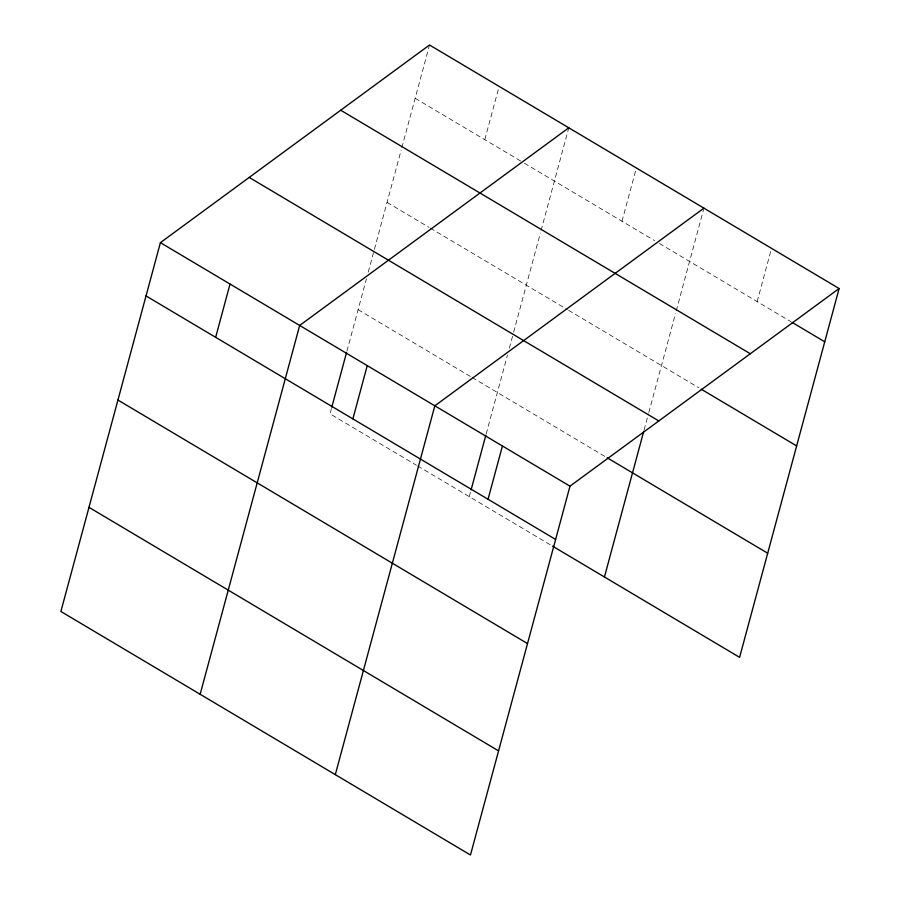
<?xml version="1.0" encoding="UTF-8"?>
<svg xmlns="http://www.w3.org/2000/svg" width="900" height="900" viewBox="0 0 900 900"><rect width="100%" height="100%" fill="white"/><g stroke="black" fill="none" stroke-linecap="round" stroke-linejoin="round"><path stroke-width="0.67" stroke-dasharray="4.5 3.38" d="M331.447 408.488L330.007 413.831L416.441 465.221M346.939 351.079L366.435 278.843M368.235 272.137L374.029 250.684M374.389 249.345L401.108 150.334M401.827 147.667L429.165 46.328M484.785 139.669L499.151 86.4M469.271 496.62L470.711 491.287M486.202 433.879L507.499 354.938M509.31 348.233L513.293 333.484M513.653 332.145L540.36 233.134M541.08 230.468L568.429 129.127M622.001 221.243L636.367 167.985M644.107 429.941L648.45 413.843M648.81 412.504L675.529 313.493M676.249 310.826L703.586 209.498M757.159 301.613L771.536 248.344M415.159 98.269L523.204 162.506M524.396 163.226L654.581 240.626M659.408 243.495L790.954 321.705M387.056 202.399L429.075 227.385M430.279 228.094L567.349 309.6M568.553 310.309L698.895 387.81M358.11 309.69L470.959 376.785M472.151 377.505L605.981 457.065M417.645 465.93L551.329 545.411"/><path stroke-width="1.35" d="M160.403 242.651L60.885 611.471L470.475 855L569.993 486.169L839.115 288.529L429.525 45L160.403 242.651L569.993 486.169M215.662 337.32L230.029 284.051M200.149 694.271L299.666 325.451L568.789 127.8M331.808 407.149L346.579 352.418M352.868 418.894L367.245 365.625M335.306 774.641L434.824 405.81L703.946 208.159M471.071 489.949L485.843 435.218M488.036 499.264L502.414 445.995M604.429 576.99L643.748 431.28M839.115 288.529L739.597 657.349L552.544 546.131M792.158 322.414L824.738 341.798M340.718 110.228L750.308 353.745M701.303 389.239L796.646 445.928M249.21 177.424L658.8 420.952M607.185 457.785L767.7 553.219M146.025 295.92L555.615 539.438M117.934 400.05L527.524 643.579M88.987 507.341L498.566 750.87"/></g></svg>
